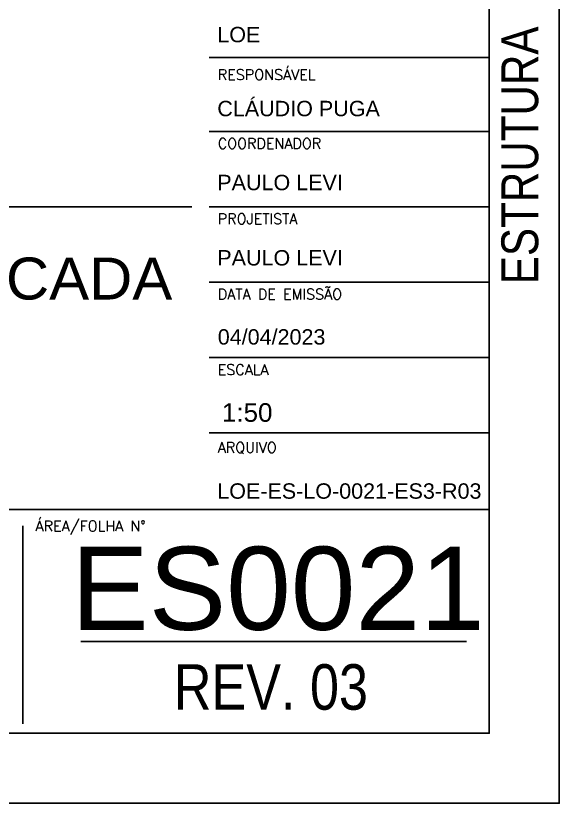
# Model space of a CAD drawing. Header units: millimetres. Extents: x 7530 to 14400, y -7174 to -2969.
# Drawn here: x 14012 to 14400, y -7174 to -6611 of the extents above; entities that cross this region are included whole.
import ezdxf

# ---------------------------------------------------------------- set-up
doc = ezdxf.new("R2010")
doc.units = ezdxf.units.MM
doc.header["$LTSCALE"] = 50
doc.layers.add('CARIMBO', color=7, linetype='Continuous')
doc.layers.add('F-MARGEM', color=1, linetype='Continuous')
doc.styles.add('AR-REF', font='arial.ttf')
doc.styles.add('CONT-TITULO', font='arial.ttf')
doc.styles.add('NFOLHA', font='ARIALN.TTF')
doc.styles.add('STYLE3', font='romans.shx')
doc.styles.add('TITULO DESENHO', font='arial.ttf', dxfattribs={"width": 1.02})

# ---------------------------------------------------------------- blocks, each defined once
blk = doc.blocks.new('A0-1L')
at = {"layer": 'F-MARGEM', "color": 2}
for p, q in [((137.4, 84.1), (137.4, 0)), ((137.4, 0), (0, 0))]:
    blk.add_line(p, q, dxfattribs=at)
blk.add_lwpolyline([(0, 84.1), (137.4, 84.1), (137.4, 0), (0, 0)], close=True, dxfattribs=at)
at = {"layer": 'F-MARGEM', "color": 7}
blk.add_lwpolyline([(2.5, 83.1), (136.4, 83.1), (136.4, 1), (2.5, 1)], close=True, dxfattribs=at)

msp = doc.modelspace()

# ---------------------------------------------------------------- linework, layer by layer
at = {"layer": 'CARIMBO', "color": 1}
for p, q in [((14150, -6640.775), (14350, -6640.775)), ((14150, -6693.625), (14350, -6693.625)), ((14150, -6747.442), (14350, -6747.442)), ((14150, -6801.258), (14350, -6801.258)), ((14150, -6855.074), (14350, -6855.074)), ((14150, -6908.89), (14350, -6908.89)), ((14016.758, -7116.839), (14016.758, -6975.318)), ((14058.362, -7057.951), (14333.751, -7057.951))]:
    msp.add_line(p, q, dxfattribs=at)
at = {"layer": 'CARIMBO', "color": 6}
for p, q in [((14137.613, -6747.442), (13500, -6747.442)), ((14350, -6963.635), (13500, -6963.635))]:
    msp.add_line(p, q, dxfattribs=at)
at = {"layer": 'CARIMBO', "color": 94}
msp.add_line((13500, -6963.635), (14350, -6963.635), dxfattribs=at)

# ---------------------------------------------------------------- block references
at = {"layer": 'F-MARGEM', "xscale": 50, "yscale": 50, "zscale": 50}
msp.add_blockref('A0-1L', (7530, -7173.635), dxfattribs=at)

# ---------------------------------------------------------------- texts
at = {"layer": 'CARIMBO', "color": 5, "style": 'NFOLHA'}
msp.add_text('ESTRUTURA', height=26.325, rotation=90, dxfattribs=at).set_placement((14384.996, -6802.727))
at = {"layer": 'CARIMBO', "color": 2, "style": 'STYLE3'}
for s, p in [('RESPONSÁVEL', (14156.139, -6656.728)), ('COORDENADOR', (14156.09, -6705.887)), ('PROJETISTA', (14156.09, -6759.703)), ('DATA DE EMISSÃO', (14156.139, -6813.58)), ('ESCALA', (14156.09, -6867.524)), ('ARQUIVO', (14156.09, -6923.114)), ('ÁREA/FOLHA N°', (14025.922, -6979.23))]:
    msp.add_text(s, height=7.5, dxfattribs=at).set_placement(p)
at = {"layer": 'CARIMBO', "color": 5, "style": 'TITULO DESENHO', "width": 1.02}
msp.add_text('FORMA E CORTE DE ESCADA', height=30, dxfattribs=at).set_placement((13508.475, -6813.654))
at = {"layer": 'CARIMBO', "color": 3, "style": 'AR-REF'}
msp.add_text('LOE-ES-LO-0021-ES3-R03', height=11, dxfattribs=at).set_placement((14155.734, -6956.006))
at = {"layer": 'CARIMBO', "color": 5}
for s, height, style, p in [('ES0021', 59.4, 'CONT-TITULO', (14051.448, -7049.71)), ('REV. 03', 32.5, 'NFOLHA', (14124.749, -7106.779))]:
    msp.add_text(s, height=height, dxfattribs=dict(at, style=style)).set_placement(p)
at = {"layer": 'CARIMBO', "color": 3, "attachment_point": 1, "style": 'AR-REF'}
for s, insert, char_height, width in [('LOE', (14155.766, -6618.804), 11, 676.52863), ('{\\fArial Unicode MS|b0|i0|c0|p34;CLÁUDIO PUGA}', (14155.766, -6671.654), 11, 676.52863), ('{\\fArial Unicode MS|b0|i0|c0|p34;PAULO LEVI}', (14155.766, -6724.505), 11, 676.52863), ('{\\fArial Unicode MS|b0|i0|c0|p34;PAULO LEVI}', (14155.766, -6778.321), 11, 676.52863), ('1:50', (14159.015, -6887.733), 13.31, 818.59964)]:
    msp.add_mtext(s, dxfattribs=dict(at, insert=insert, char_height=char_height, width=width))
at = {"layer": 'CARIMBO', "color": 3, "style": 'AR-REF'}
msp.add_attdef('04/04/2023', (14156.09, -6845.863), '', height=11, dxfattribs=at)

doc.saveas('drawing.dxf')
